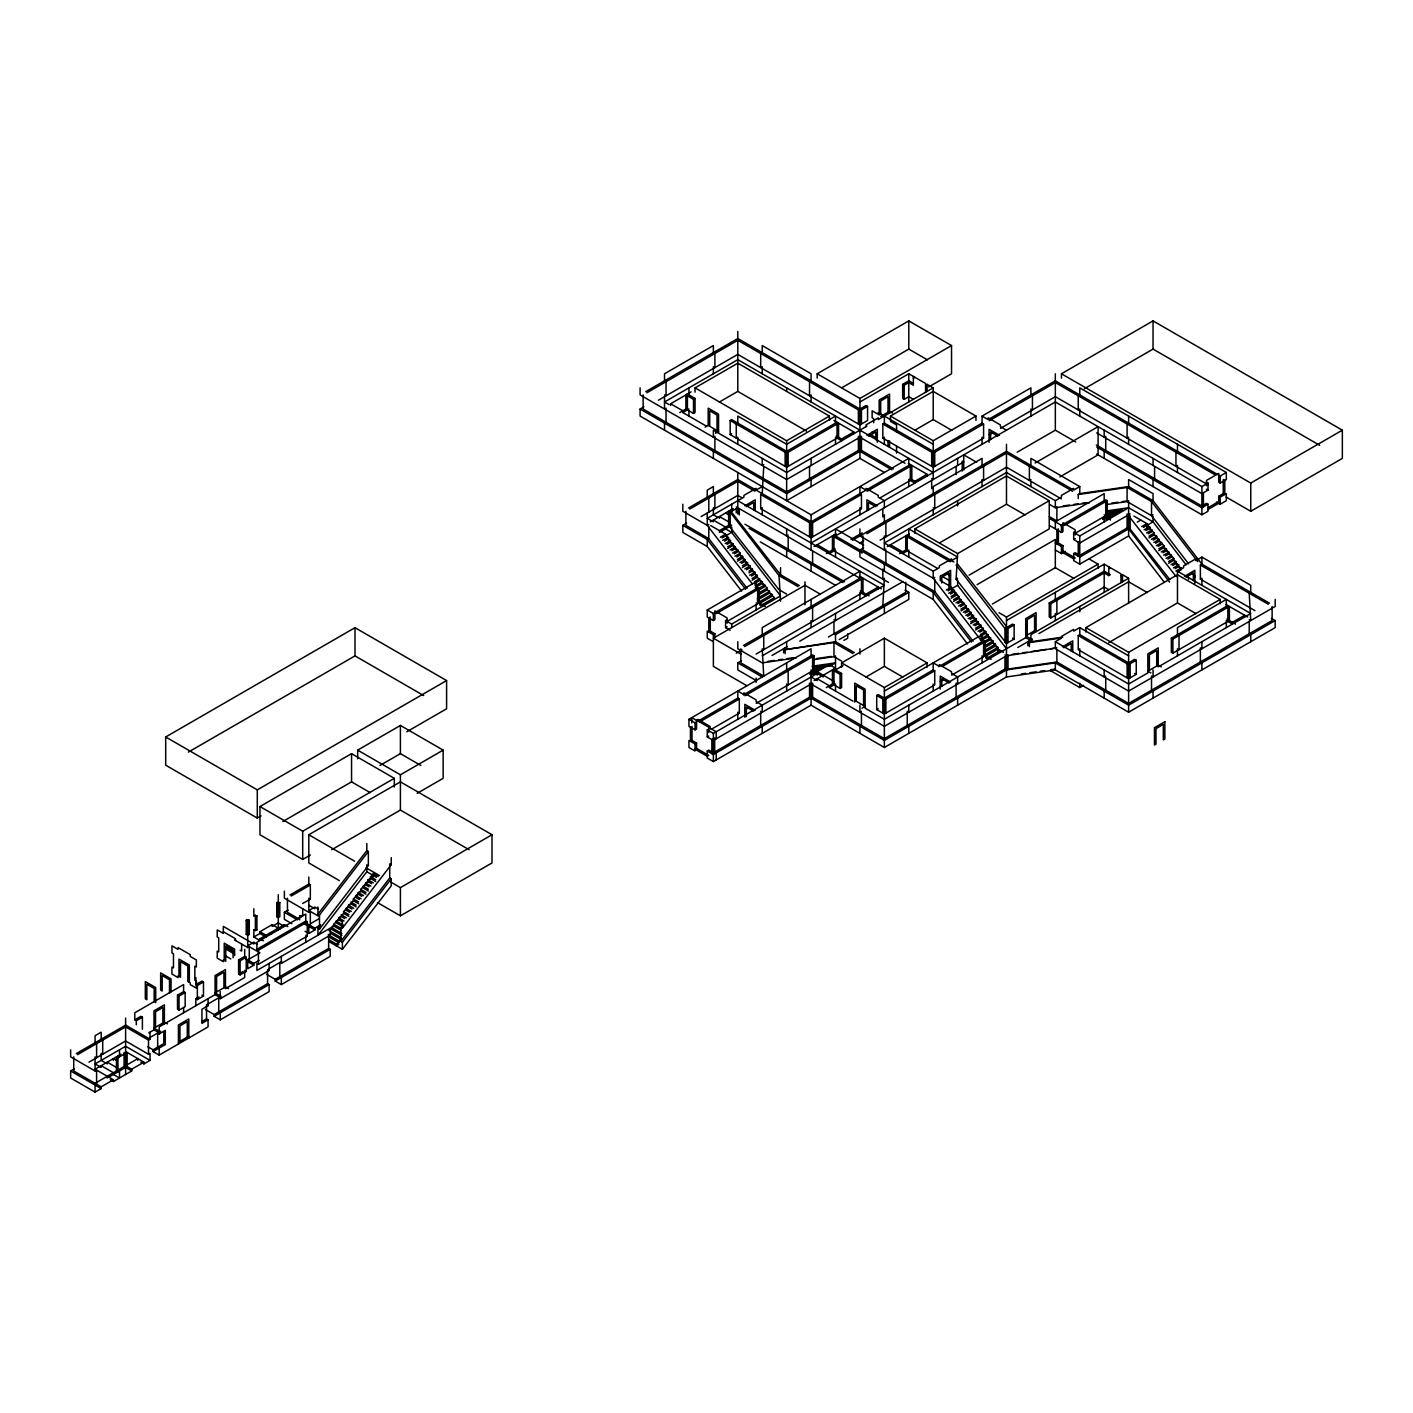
<?xml version="1.0" encoding="UTF-8"?>
<svg xmlns="http://www.w3.org/2000/svg" width="1413" height="1413" viewBox="0 0 1413 1413"><rect width="100%" height="100%" fill="white"/><g stroke="black" fill="none" stroke-linecap="round" stroke-linejoin="round"><path stroke-width="1.5" d="M320.61 924.738L317.96 928.164L319.497 929.048L319.497 914.953L317.96 914.07L366.815 850.608L366.815 843.561M319.497 914.953L368.351 851.491L366.815 850.608M319.497 929.048L368.351 865.586L368.351 851.491M366.815 864.703L366.815 871.768L317.96 935.229L317.96 928.164M329.3 941.765L342.388 949.324L342.388 942.277L340.869 941.394L340.869 927.299L342.388 928.164L391.242 864.703L391.242 857.656M329.3 940.016L336.294 944.043L336.294 945.809L341.169 939.451L341.169 937.684L330.713 931.644M340.869 941.394L389.723 877.932L389.723 863.838L391.242 864.703M342.388 942.277L391.242 878.815L389.723 877.932M342.388 949.324L391.242 885.863L391.242 878.815M645.723 391.666L737.798 338.519L861.453 409.911L861.453 424.006L858.398 424.006L858.398 409.911L866.028 405.496L867.564 406.379L867.564 420.491L859.934 424.889L737.798 354.38L658.405 400.215M646.96 392.726L737.798 340.286L859.934 410.794L867.564 406.379M910.308 480.42L910.308 466.325L908.789 465.442L908.789 458.377L811.08 514.791L640.089 416.076L640.089 409.028L643.851 406.856M695.055 392.213L695.055 387.868L737.798 363.194L829.396 416.076L829.396 420.42M687.424 394.05L695.055 398.448L695.055 412.561L693.518 413.426L685.888 409.028L685.888 394.916L691.169 391.878M670.627 405.496L670.627 403.747L689.42 392.885M685.888 394.916L693.518 399.331L695.055 398.448M679.777 412.561L686.594 408.622M706.429 426.178L682.832 412.561L688.943 409.028M719.217 402.122L737.798 391.401L806.487 431.053M261.069 815.902L257.29 818.074L165.692 765.192L165.692 736.985L354.999 627.69L446.596 680.571L446.596 708.778L406.838 731.74M705.122 427.185L708.178 425.419L718.563 431.407L715.508 433.173M730.168 420.491L786.652 453.096L838.563 423.123L838.563 437.235L786.652 467.191L730.168 434.586L730.168 420.491L731.687 419.608L788.171 452.213L788.171 466.325L785.116 466.325L785.116 452.213L837.026 422.24M817.191 378.101L817.191 373.774L908.789 320.892L951.532 345.567L951.532 373.774L928.624 386.985M730.168 434.586L731.687 433.703M188.406 752.087L354.999 655.897L423.688 695.567M841.989 387.657L908.789 349.099L927.37 359.82M695.055 387.868L786.652 440.75L829.396 416.076M817.191 373.774L859.934 398.448L951.532 345.567M859.934 401.981L908.789 373.774L925.568 383.471L925.568 392.284M688.467 508.009L737.798 479.537L812.599 522.722L812.599 536.834L809.543 536.834L809.543 522.722L910.308 464.559M763.744 464.559L762.225 465.442L762.225 458.377M913.363 399.331L908.789 396.682L904.196 399.331L902.677 398.448L902.677 384.354L908.789 380.821L913.363 383.471M913.363 378.172L914.882 377.289M689.703 509.069L737.798 481.303L754.966 491.212M902.677 384.354L904.196 385.237L910.308 381.704M741.595 591.129L707.259 546.531L682.832 532.418L682.832 525.371L686.594 523.199M925.568 385.237L927.105 384.354L933.216 387.868L933.216 419.608L914.617 430.329M701.148 516.557L737.798 495.398L741.613 497.606M836.355 435.963L841.6 439.001L853.823 431.936L853.823 433.703M880.688 416.429L889.554 411.324L892.592 413.073M762.225 486.584L756.114 490.117L756.114 488.35L743.909 495.398L743.909 497.164L707.259 518.324L713.371 521.839M866.928 426.143L786.652 472.49L713.371 430.188L713.371 437.235L714.89 436.352L714.89 450.447L713.371 451.33L713.371 458.377M933.216 387.868L878.25 419.608L878.25 417.842L866.028 424.889L866.028 426.655M896.566 431.936L896.566 424.889L890.455 421.374L890.455 416.076L933.216 391.401L975.959 416.076L975.959 420.42M710.315 521.839L733.223 508.627M708.796 524.488L707.259 525.371L682.832 511.276L682.832 504.211M737.798 507.744L730.168 512.142L728.631 511.276L728.631 525.371L779.022 589.716L786.652 594.114M884.361 507.744L884.361 500.697L878.25 497.164L878.25 495.398L866.028 488.35L866.028 490.117L859.934 486.584L859.934 493.649L861.453 494.515L861.453 508.627L811.08 537.717L760.689 508.627L760.689 494.515L762.225 493.649L763.744 466.573M882.825 424.006L884.361 423.123L934.735 452.213L934.735 466.325L931.679 466.325L931.679 452.213L982.053 423.123L983.589 424.006L983.589 438.118L933.216 467.191L882.825 438.118L882.825 424.006L933.216 453.096L983.589 424.006M744.828 505.801L755.196 499.813L755.196 510.605M866.946 435.292L877.332 429.305L877.332 442.251M746.347 506.684L753.677 502.463L753.677 510.217M868.483 436.175L875.813 431.936L875.813 439.708M165.692 736.985L257.29 789.867L446.596 680.571M643.145 394.916L643.145 409.028L786.652 491.883L859.934 449.564L893.405 468.886M760.689 508.627L762.225 507.744L762.225 514.791M640.089 409.028L786.652 493.649L861.453 450.447L861.453 436.352L786.652 479.537L640.089 394.916L640.089 387.868M882.825 438.118L884.361 437.235L884.361 444.283M720.347 537.205L725.576 534.185L728.631 539.907L728.631 537.717L725.576 535.951M722.096 537.964L731.687 532.418L731.687 527.137M884.361 472.49L859.934 458.377L786.652 500.697L786.652 493.649M310.33 855.024L302.7 859.422L259.957 834.747L259.957 806.54L351.554 753.659L394.298 778.333L394.298 787.006M357.666 758.816L357.666 750.126L400.409 725.452L443.152 750.126L443.152 778.333L417.135 793.364M722.785 540.384L728.031 537.364L728.031 539.13L724.533 541.144M725.24 543.546L730.468 540.525L730.468 542.292L740.235 553.225L740.235 554.991L747.565 564.511L750.003 565.924L750.003 567.673L757.333 577.193L767.1 588.126L767.1 589.892L758.392 594.926M726.971 544.305L730.468 542.292L732.905 543.705L732.905 545.471L727.677 548.491M727.677 546.725L732.905 543.705M730.115 549.904L735.361 546.884L735.361 548.633L731.863 550.664M732.57 553.066L737.798 550.046L737.798 551.812L734.301 553.825M890.455 416.076L933.216 440.75L975.959 416.076M735.007 556.245L740.235 553.225M736.756 557.005L740.235 554.991L742.673 556.404L742.673 558.153L737.445 561.191M982.053 423.123L982.053 416.076L1030.907 387.868L1030.907 394.916L1032.444 395.799L1032.444 409.911L1030.907 409.028L1030.907 416.076M282.847 821.518L351.554 781.866L370.135 792.587M379.956 765.457L400.409 753.659L420.844 765.457M737.445 559.424L742.673 556.404M1061.446 378.101L1061.446 373.774L1153.043 320.892L1342.35 430.188L1342.35 458.377L1250.752 511.276L1226.148 497.058M739.882 562.586L745.128 559.566L745.128 561.332L741.631 563.345M788.171 535.068L786.652 535.951L786.652 528.904M989.577 418.796L1055.334 380.821L1220.691 476.287M760.689 494.515L811.08 523.605L861.453 494.515M867.087 491.265L911.827 465.442L911.827 479.537L880.246 497.782M989.224 420.756L1055.334 382.587L1215.41 474.998M742.337 565.765L747.565 562.745L747.565 564.511L742.337 567.531M744.775 568.944L750.003 565.924M746.523 569.686L750.003 567.673L752.458 569.086L752.458 570.852L748.961 572.866M748.961 571.099L752.458 569.086M259.957 806.54L302.7 831.215L394.298 778.333M357.666 750.126L400.409 774.801L443.152 750.126M989.224 434.851L992.986 432.696M1000.492 428.351L1055.334 396.682L1207.885 484.765M749.667 575.285L754.895 572.265L754.895 574.031L751.398 576.045M910.308 478.654L914.882 481.303L927.105 474.256L927.105 476.022M811.08 542.998L1055.334 401.981L1201.898 486.584L1201.898 505.978L1206.472 503.328L1208.009 504.211L1208.009 511.276L1201.898 514.791L1096.682 454.05M752.105 578.465L757.333 575.444L757.333 577.193L752.105 580.213M339.332 880.582L308.811 862.954L308.811 834.747L400.409 781.866L492.007 834.747L492.007 862.954L400.409 915.836L377.501 902.607M1084.354 388.752L1153.043 349.099L1319.636 445.272M814.135 546.531L835.966 533.92M754.542 581.626L759.788 578.606M727.112 623.204L727.112 617.923L714.89 610.875L714.89 619.689L713.371 620.572L707.259 617.039L707.259 609.992L756.114 581.785L756.114 588.832L757.651 589.716L757.651 603.81L756.114 602.945M754.542 583.392L759.788 580.372L762.225 581.785L762.225 583.551L755.249 587.578M755.249 585.812L762.225 581.785M712.894 613.79L757.651 587.949L759.17 588.832L759.17 602.945L727.571 621.172M757.686 588.991L764.663 584.947L764.663 586.713L757.686 590.74M710.315 617.039L708.796 617.923L708.796 632.017L710.315 631.134L714.89 633.783L714.89 637.316M716.303 613.578L759.17 588.832M826.34 553.578L835.03 548.562M850.891 539.413L862.16 532.895M758.392 593.16L767.1 588.126M852.41 540.296L1006.48 451.33L1072.255 489.304M866.805 533.743L1006.48 453.096L1072.608 491.265M757.333 598.353L769.555 591.305L769.555 593.071L774.43 597.646L762.225 604.693L762.225 606.46L759.788 605.047L759.788 601.532L771.993 594.467L771.993 596.233L759.788 603.28L762.225 606.46M757.333 600.119L769.555 593.071L771.993 594.467M730.168 630.251L725.576 627.619L725.576 620.572L727.112 619.689M859.934 542.998L863.679 540.826M1017.166 452.213L1055.334 430.188L1075.788 441.986M331.702 849.725L400.409 810.073L469.098 849.725M713.371 641.714L707.259 638.199L707.259 631.134L713.371 634.667L714.89 633.783M725.576 627.619L727.112 626.736M731.687 627.619L731.687 624.087L780.541 595.88L731.687 532.418L725.576 528.904L725.576 527.137L713.371 520.09M863.679 547.873L859.934 550.046L859.934 557.093L933.216 599.412L967.534 644.01M880.158 540.137L1006.48 467.191L1061.322 498.86M914.882 533.231L914.882 528.904L1006.48 476.004L1049.241 500.697L1049.241 528.904L969.088 575.162M887.399 546.531L909.248 533.92M885.88 549.162L884.361 550.046L884.361 535.951L885.88 536.834L885.88 522.722L884.361 521.839L884.361 514.791M1035.111 463.005L1098.078 426.655L1098.078 454.862L1059.927 476.888M246.215 920.234L249.271 920.234L249.271 934.346L247.734 935.229L246.215 934.346L246.215 920.234L249.271 920.234M253.845 908.789L253.845 915.836L256.901 915.836L256.901 929.931L253.845 929.931L253.845 936.996L259.957 940.51L259.957 938.744L284.384 924.65L287.863 926.663M276.754 902.607L279.809 902.607L279.809 916.719L278.273 917.602L276.754 916.719L276.754 902.607L279.809 902.607M290.018 894.959L308.811 884.096L310.33 884.98L310.33 899.092L302.7 903.49M256.901 915.836L253.845 915.836M291.255 896.001L310.33 884.98M899.622 553.578L906.175 549.798M743.432 645.511L861.453 577.369M1030.907 479.537L1029.388 480.42L1029.388 466.325L1030.907 465.442L1030.907 458.377L1079.762 486.584L1079.762 493.632L1078.243 494.515L1078.243 498.559M246.215 934.346L249.271 934.346M253.845 929.931L256.901 929.931M276.754 916.719L278.273 915.836M291.89 923.696L284.384 919.351L284.384 912.303L288.146 910.131M744.669 646.571L862.99 578.253L862.99 592.365L756.114 654.06M736.261 653.177L742.002 649.874M253.845 936.996L259.957 933.463L259.957 931.697L272.161 924.65L279.809 929.048M939.698 542.786L1006.48 504.211L1025.079 514.95M257.343 944.29L253.845 942.277L247.734 945.809L259.957 952.857L247.734 959.904L247.734 968.717L253.845 965.185L253.845 963.436L245.509 958.615M299.644 919.863L299.644 915.836L302.7 915.836L302.7 908.789M756.591 680.766L737.798 669.921L737.798 662.874L741.56 660.701M1128.616 437.235L1127.097 438.118L1127.097 424.006L1128.616 423.123L1128.616 416.076M234.593 939.963L247.734 947.558L249.271 946.675L249.271 960.787L247.734 961.67L253.845 965.185M284.384 891.161L284.384 898.209L308.811 912.303L310.33 911.42L310.33 925.533L308.811 926.416M358.619 903.702L353.391 900.682L353.391 898.915L360.721 891.161L360.721 889.395L370.489 878.462L370.489 876.696L372.926 875.283M371.531 883.655L368.034 881.641L368.034 879.875L370.489 878.462L375.717 881.482M369.093 886.816L365.596 884.803L365.596 883.037L368.034 881.641M368.387 891.002L363.159 887.982L363.159 886.216L365.596 884.803M762.225 655.826L884.361 585.3L737.798 500.697M76.284 1053.603L125.616 1025.131L150.043 1039.226L150.043 1032.179M183.619 991.626L185.156 992.509L185.156 1006.621L179.045 1010.136L177.508 1009.271L177.508 995.158L183.619 991.626L183.619 984.578L134.765 1012.785L134.765 1019.833L140.876 1016.318L142.395 1017.201L142.395 1029.282M195.842 977.531L195.842 984.578L201.935 981.064L203.472 981.947L203.472 996.041L197.361 999.574L195.842 998.691L195.842 1005.738M238.585 959.904L244.696 956.371L246.215 957.255L246.215 971.367L240.104 974.882L238.585 973.999L238.585 959.904L240.104 960.787L246.215 957.255M305.756 921.117L305.756 914.07L256.901 942.277L256.901 949.324L305.756 921.117L307.275 922L307.275 936.113L258.42 964.302L256.901 963.436L256.901 970.484L330.183 928.164L330.183 935.229L281.328 963.436L279.809 962.553L279.809 976.648L281.328 977.531L281.328 984.578L275.217 981.064L275.217 979.297L328.646 948.441L330.183 949.324L330.183 956.371L281.328 984.578M77.521 1054.646L125.616 1026.898L148.506 1040.109L150.043 1039.226M134.765 1019.833L136.302 1020.716L142.395 1017.201M177.508 995.158L179.045 996.041L185.156 992.509M195.842 984.578L197.361 985.462L203.472 981.947M256.901 949.324L258.42 950.207L307.275 922M361.763 896.337L358.266 894.323L358.266 892.557L360.721 891.161L365.949 894.182M359.326 899.516L355.829 897.502L355.829 895.736L358.266 894.323M772.081 655.42L787.112 646.73M310.56 923.643L319.267 918.609M799.793 641.166L903.137 581.502M348.852 916.383L343.624 913.363L343.624 911.597L353.391 900.682M351.996 909.036L348.499 907.022L348.499 905.256L350.936 903.843L356.182 906.863M914.882 528.904L957.625 553.578L1049.241 500.697M349.541 912.215L346.061 910.184L346.061 908.435L348.499 907.022M253.845 963.436L259.074 960.398M306.515 923.325L314.922 928.164L320.15 925.144M1089.317 502.834L1055.334 507.744L1055.334 500.697L1006.48 472.49L884.361 542.998L933.216 571.205L939.309 567.673L939.309 565.906L951.532 558.859L951.532 560.625L957.625 557.093L908.789 528.904L908.789 535.951L907.252 536.834L907.252 550.929M1055.334 500.697L1061.446 497.164L1061.446 495.398L1073.668 488.35L1073.668 490.117L1079.762 486.584M73.706 1056.853L73.706 1070.966L101.188 1086.827L101.188 1088.593L95.077 1092.108L70.65 1078.013L70.65 1070.966L74.412 1068.793M195.842 998.691L198.897 996.924M238.585 973.999L243.16 971.367M305.049 931.291L308.811 933.463L314.922 929.931L314.922 928.164M328.964 930.637L331.401 929.224L333.839 924.296L343.624 913.363M88.966 1062.152L125.616 1040.992L148.506 1054.222L150.043 1053.339L150.043 1060.386L143.932 1063.901L140.876 1062.152M342.211 921.718L338.731 919.704L338.731 917.955L341.169 916.542L344.666 918.556M343.271 926.91L336.294 922.883L336.294 921.117L338.731 919.704M828.336 637.033L905.733 592.365L905.733 582.28M708.796 732.499L708.796 727.218L696.574 720.153L696.574 728.967L695.055 729.85L688.943 726.335L688.943 719.288L811.08 648.761L811.08 655.826L812.599 656.692L812.599 670.804M833.97 621.702L833.97 633.783L835.507 634.667L908.789 592.365L908.789 599.412L839.251 639.541M934.735 577.369L933.216 578.253L859.934 535.951L859.934 528.904M1004.961 642.597L1004.961 628.502L1012.591 624.087L1014.128 624.97L1014.128 639.065L1006.48 643.48L956.106 579.136L957.625 553.578M148.754 1032.921L153.999 1029.883L160.111 1033.415L160.111 1031.649L153.999 1028.116L164.385 1022.129L167.441 1023.895M221.17 998.161L215.076 994.628L159.192 1026.898L159.192 1033.945L157.673 1033.062L157.673 1047.157L159.192 1048.04L159.192 1055.087L153.081 1051.572L153.081 1049.806L163.784 1043.642L165.303 1044.525L165.303 1030.413L159.192 1033.945M341.875 935.282L331.401 929.224L331.401 927.476L333.839 926.063L340.816 930.09M390.871 882.118L400.409 887.629L492.007 834.747M121.023 1054.222L95.077 1069.199L113.393 1079.779L113.393 1081.546L110.338 1079.779M149.619 1037.707L160.729 1031.296M207.181 1004.466L221.17 996.395L215.076 992.862L225.444 986.875L228.5 988.641M268.647 968.982L281.805 961.388M688.943 719.288L695.055 722.802L696.574 721.919M698.34 720.913L737.798 698.128L739.317 699.011L739.317 713.106L711.145 729.391M743.432 694.878L812.599 654.943L814.135 655.826L814.135 669.921L756.238 703.338M70.65 1049.806L70.65 1056.853L95.077 1070.966L96.596 1070.083L96.596 1084.177L95.077 1085.06L95.077 1092.108M208.047 998.691L208.047 1005.738L201.935 1009.271L201.935 1023.365L208.047 1019.833L208.047 1026.898L159.192 1055.087M220.269 1019.833L269.106 991.626L269.106 984.578L267.587 983.695L214.158 1014.552L214.158 1016.318L220.269 1019.833L220.269 1012.785L218.732 1011.902L218.732 997.808L220.269 998.691L269.106 970.484L269.106 963.436M699.859 721.796L739.317 699.011M744.951 695.761L814.135 655.826M843.897 640.389L847.712 638.199L847.712 633.854M956.106 579.136L957.625 578.253M328.258 934.823L338.731 940.864L341.169 939.451L330.713 933.41M946.286 590.086L951.532 587.066L951.532 590.599M95.077 1083.294L137.82 1058.62L137.82 1060.386M201.935 1021.599L206.528 1018.95L208.047 1019.833M336.294 944.043L338.731 942.63L338.731 940.864M1271.417 618.399L1275.18 620.554L1275.18 627.619L1128.616 712.223L1055.334 669.921L1006.48 676.968L884.361 747.477L811.08 705.175L713.371 761.589L707.259 758.057L707.259 751.01L713.371 754.542L812.599 697.245L812.599 683.15L713.371 740.43L707.259 736.915L707.259 729.85L708.796 728.967M813.694 668.42L817.191 666.388L819.628 667.801L819.628 666.035L822.066 667.448M948.035 590.846L957.625 585.3L957.625 580.019M1060.969 525.636L1105.725 499.813L1107.244 500.697L1107.244 514.791L1073.774 534.114M812.652 670.08L819.628 666.035M108.819 1077.13L127.135 1066.55L127.135 1052.455L117.968 1057.736L116.449 1056.853L116.449 1070.966L117.968 1071.849L117.968 1055.97L119.504 1056.853L119.504 1049.806M153.081 1051.572L165.303 1044.525M214.158 1016.318L269.106 984.578M275.217 981.064L330.183 949.324M336.294 945.809L338.731 944.396M696.574 748.36L695.055 749.243L707.259 756.291L708.796 755.425L696.574 748.36L696.574 743.079L691.999 740.43L690.462 741.313L690.462 727.218M744.951 709.856L748.713 707.683M1064.378 525.442L1107.244 500.697M822.066 665.7L809.861 672.747L812.298 674.16L812.298 672.394L824.503 665.346L824.503 667.095M948.741 593.266L953.969 590.245L953.969 592.012L950.472 594.025M812.139 666.247L835.507 662.874L829.396 666.388L826.958 664.993L814.736 672.04L814.736 673.807L812.298 672.394M817.191 675.202L817.191 671.687L829.396 664.64L835.507 668.155L814.135 680.501M101.188 1086.827L113.393 1079.779M125.616 1065.667L131.709 1069.199L143.932 1062.152L143.932 1063.901M178.427 1042.229L188.812 1036.241M695.055 743.962L695.055 751.01L688.943 747.477L688.943 740.43L695.055 743.962L696.574 743.079M707.259 736.915L708.796 736.032M707.259 729.85L713.371 733.382L817.191 673.453L809.861 674.513M1049.7 525.636L1061.446 532.418L1062.965 531.535L1062.965 522.722L1075.187 529.769L1075.187 535.068M951.179 596.445L956.407 593.407L956.407 595.173L951.179 598.194M113.393 1081.546L131.709 1070.966L131.709 1069.199M841.6 667.201L841.6 662.874L884.361 638.199L927.105 662.874L927.105 667.201M977.107 584.646L1055.334 539.466L1055.334 567.673L992.368 604.04M953.616 599.607L958.862 596.586L958.862 598.353L966.192 606.106L966.192 607.873L980.834 626.913L983.289 628.326L983.289 630.074L990.601 639.594L993.056 641.007L993.056 642.774L1000.386 652.294L1000.386 650.528L988.164 657.575L988.164 659.341L985.726 657.928L985.726 654.413L997.931 647.366L997.931 650.881M713.371 738.663L711.852 739.547L711.852 753.659L811.08 696.362L884.361 738.663L1006.48 668.155L1008.017 669.038L1056.871 661.991L1128.616 703.409L1272.124 620.554L1272.124 606.46M953.616 601.373L958.862 598.353L961.299 599.766L961.299 601.532L957.802 603.545M843.013 665.576L833.97 670.804L833.97 684.899L829.396 687.548L829.396 685.782L817.191 678.735L817.191 680.501L811.08 676.968M1130.153 513.908L1079.762 542.998L1073.668 539.466L1073.668 532.418L1075.187 531.535M1106.803 513.29L1110.3 511.276L1110.3 513.025L1107.863 511.612M1105.761 514.95L1112.737 510.923L1115.193 512.318L1115.193 510.57L1102.97 517.617L1102.97 519.383L1110.3 518.324L1107.244 516.557L1107.244 518.765M1058.39 542.998L1056.871 543.881L1056.871 529.769L1058.39 528.904L1058.39 542.998L1062.965 545.648L1062.965 550.929L1075.187 557.976L1073.668 558.859L1061.446 551.812L1062.965 550.929M956.071 602.786L961.299 599.766M1105.408 517.264L1117.63 510.217L1120.067 511.612L1120.067 509.863L1107.863 516.911L1107.863 518.677L1102.97 517.617M1102.97 519.383L1106.467 517.37M707.259 751.01L708.796 750.126L713.371 752.776L713.371 733.382M840.081 674.337L841.6 673.453L841.6 687.548L840.081 688.431L832.451 684.016L832.451 669.921L840.081 674.337L840.081 688.431M958.509 605.965L963.737 602.927L963.737 604.693L960.257 606.707M1055.334 542.998L1061.446 546.531L1062.965 545.648M1073.668 539.466L1075.187 538.583M1176.146 576.539L1127.097 513.908L1127.097 528.02L1128.616 528.904L1128.616 535.951L1079.762 564.158L1073.668 560.625L1073.668 553.578L1075.187 552.695L1079.762 555.344L1079.762 535.951L1128.616 507.744L1153.043 521.839L1186.055 564.723M960.946 609.127L966.192 606.106M826.34 687.548L833.97 683.15M960.946 610.893L966.192 607.873L968.629 609.286L968.629 611.052L965.132 613.065M1055.334 550.046L1061.446 553.578L1065.208 551.406M963.383 612.306L968.629 609.286M965.838 615.467L971.067 612.447L971.067 614.213L967.587 616.227M865.763 677.127L884.361 666.388L902.942 677.127M968.276 618.647L973.504 615.626L973.504 617.393L970.025 619.406M1169.752 579.471L1128.616 527.137L1078.243 556.227L1078.243 542.115M1137.341 522.104L1140.839 520.09M1073.668 553.578L1079.762 557.093L1130.153 528.02L1130.153 515.922M1153.043 514.791L1151.524 515.674L1127.097 501.58L1107.969 504.335M1201.898 486.584L1208.009 483.069L1208.009 490.117L1201.898 493.649L1096.682 432.89M1220.214 483.069L1226.325 479.537L1226.325 472.49L1220.214 476.004L1220.214 483.069L1218.695 482.186L1218.695 473.373L1206.472 480.42L1206.472 485.701M970.713 621.826L975.959 618.806L975.959 620.554L970.713 623.592M1141.704 526.625L1146.932 523.605L1146.932 527.137M973.168 624.988L978.397 621.967L978.397 623.734L974.899 625.747M1143.453 527.385L1153.043 521.839L1153.043 516.557M1144.141 529.804L1149.387 526.784L1149.387 528.55L1145.89 530.564M975.606 628.167L980.834 625.147L980.834 626.913L975.606 629.933M1146.597 532.984L1151.825 529.946L1151.825 531.712L1148.327 533.725M978.043 631.346L983.289 628.326M979.792 632.106L983.289 630.074L985.726 631.487L985.726 633.254L980.498 636.274M841.6 662.874L884.361 687.548L927.105 662.874M999.044 612.747L1006.48 617.039L1098.078 564.158L1098.078 568.485M1149.034 536.145L1154.262 533.125L1154.262 534.891L1149.034 537.911M1208.221 507.62L1218.695 501.58L1218.695 496.281L1223.269 493.649L1224.806 494.515L1224.806 480.42L1223.269 479.537L1223.269 493.649M980.498 634.508L985.726 631.487M882.825 713.106L882.825 699.011L933.216 669.921L934.735 670.804L934.735 684.899L884.361 713.989L876.714 709.591L876.714 695.479L878.25 694.595L885.88 699.011L885.88 713.106M884.361 691.081L982.053 634.667L982.053 641.714L983.589 642.597L983.589 656.692M1006.48 620.554L1104.189 564.158L1120.986 573.855L1120.986 582.668M1096.682 447.003L1201.898 507.744L1208.009 504.211M1218.695 496.281L1220.214 497.164L1226.325 493.649L1226.325 500.697L1220.214 504.211L1216.452 502.057M1151.471 539.324L1156.717 536.304L1156.717 538.07L1164.029 545.824L1164.029 547.59L1173.814 558.506L1173.814 560.272L1178.689 566.613L1181.144 568.026L1181.144 569.792L1177.647 571.806M981.187 638.694L988.164 634.667L988.164 636.433L981.187 640.46M1061.446 373.774L1250.752 483.069L1342.35 430.188M862.071 708.178L865.127 706.412L854.741 700.424M1153.22 540.084L1156.717 538.07L1159.155 539.466L1159.155 541.232L1155.657 543.246M1208.009 509.51L1220.214 502.463L1218.695 501.58M861.453 711.34L859.934 712.223L859.934 705.175M938.85 666.671L983.589 640.831L985.108 641.714L985.108 655.826L951.638 675.149M1103.836 587.278L1050.76 617.923L1049.241 617.039L1049.241 602.927L1104.189 571.205L1110.3 574.738L1108.781 575.603L1104.189 572.971L1104.189 592.365M1108.781 568.556L1110.3 567.673M1153.926 542.504L1159.155 539.466M983.625 641.873L990.601 637.846L990.601 639.594L983.625 643.639M876.714 695.479L884.361 699.894L934.735 670.804M942.241 666.459L985.108 641.714M956.106 565.041L1004.961 628.502L1006.48 629.386L1014.128 624.97M1049.241 602.927L1050.76 603.81L1105.725 572.088M1156.364 545.665L1161.592 542.645L1161.592 544.411L1158.112 546.425M984.331 646.041L993.056 641.007M876.714 709.591L878.25 708.708M984.331 647.808L993.056 642.774L995.494 644.187L995.494 645.953L985.02 651.994M1158.801 548.845L1164.029 545.824M985.02 650.227L995.494 644.187M1158.801 550.611L1164.029 547.59L1166.484 548.986L1166.484 550.752L1162.987 552.766M1161.239 552.006L1166.484 548.986M1120.986 575.603L1122.505 574.738L1128.616 578.253L1128.616 603.475M940.369 681.649L944.131 679.476M988.164 659.341L985.726 656.18L997.931 649.115L1003.442 652.294M1163.694 555.185L1168.922 552.165L1168.922 553.931L1165.425 555.945M1036.1 629.898L1025.714 635.903L1031.826 639.418L1031.826 641.184L1025.714 637.669L884.361 719.288L865.127 708.178L865.127 689.138L854.741 683.15L854.741 702.173M1128.616 578.253L1030.907 634.667L1030.907 641.714L1027.852 641.714L1027.852 645.741M1166.131 558.365L1171.359 555.344L1171.359 557.093L1167.88 559.124M1038.926 633.572L1128.616 581.785L1147.197 592.506M1017.837 647.507L1032.444 639.065M1168.569 561.526L1173.814 558.506M1168.569 563.292L1173.814 560.272L1176.252 561.685L1176.252 563.451L1172.755 565.465M1171.024 564.705L1176.252 561.685M1173.461 567.885L1178.689 564.864L1178.689 566.613L1175.21 568.627M1175.899 571.046L1181.144 568.026M884.361 740.43L1008.017 669.038L1008.017 654.943L884.361 726.335L809.543 683.15L809.543 697.245L884.361 740.43L884.361 747.477M1275.18 599.412L1275.18 606.46L1128.616 691.081L1055.334 648.761L1055.334 641.714L1061.446 638.181L1061.446 636.433L1073.668 629.368L1073.668 631.134L1079.762 627.619L1128.616 655.826M1108.781 642.597L1177.471 602.927L1177.471 571.205L1183.582 567.673L1183.582 565.906L1195.787 558.859L1195.787 560.625L1201.898 557.093L1250.752 585.3L1250.752 592.365L1249.216 593.23L1250.752 620.554L1249.216 619.689M1085.873 631.947L1085.873 627.619L1177.471 574.738L1220.214 599.412L1220.214 603.74M1127.097 677.851L1127.097 663.757L1134.727 659.341L1136.246 660.224L1136.246 674.337L1128.616 678.735L1078.243 649.644L1078.243 635.55L1079.762 634.667L1130.153 663.757L1130.153 677.851M1254.956 610.646L1200.379 579.136L1200.379 565.041L1201.898 564.158L1269.545 603.21M1062.364 646.836L1072.75 640.831L1072.75 651.64M1184.5 576.31L1194.868 570.322L1194.868 583.286M1063.883 647.702L1071.213 643.48L1071.213 651.234M1186.019 577.193L1193.349 572.971L1193.349 580.725M1200.379 579.136L1201.898 578.253L1201.898 585.3M1085.873 627.619L1128.616 652.294L1220.214 599.412M1050.036 670.38L1079.762 687.548L1083.577 685.34M1105.725 676.085L1104.189 676.968L1104.189 669.921M1171.359 638.199L1172.896 639.065L1229.381 606.46L1229.381 620.554L1172.896 653.177L1171.359 652.294L1171.359 638.199L1227.844 605.576M1078.243 635.55L1128.616 664.64L1136.246 660.224M1159.985 665.912L1250.752 613.507L1177.471 571.205M1004.961 656.957L1004.961 669.038L1006.48 669.921L1055.334 662.874L1128.616 705.175L1275.18 620.554M1079.762 493.632L1128.616 486.584L1153.043 500.697L1201.898 564.158L1201.898 557.093M1078.243 494.515L1127.097 487.467L1128.616 486.584L1128.616 479.537L1153.043 493.632L1153.043 500.697L1151.524 501.58L1127.097 487.467L1127.097 501.58L1128.616 500.697L1128.616 527.137M1063.247 505.942L1069.606 505.024M1073.862 504.406L1078.101 503.787M1082.358 503.187L1086.597 502.569M1111.625 503.152L1118.001 502.216M1122.24 501.615L1126.497 500.997M1107.386 510.817L1128.616 507.744M768.001 661.372L774.377 660.454M778.616 659.836L782.873 659.235M787.112 658.617L793.488 657.699M796.208 657.963L762.225 662.874L737.798 648.761L737.798 641.714M816.378 658.582L831.25 656.427M812.74 659.765L833.97 656.692L841.6 661.107M1062.77 637.122L1030.907 641.714L1029.388 640.831M1061.251 638.005L1029.388 642.597L1029.388 646.624M1012.256 654.325L1018.632 653.407M1022.888 652.788L1027.127 652.17M1031.384 651.57L1046.238 649.415M1050.495 648.814L1056.871 647.878L1006.48 655.826L1004.961 654.943M1021.369 673.948L1025.591 673.33M1029.794 672.729L1036.135 671.811M1040.357 671.21L1044.578 670.592M1050.901 669.674L1055.122 669.073M1226.325 472.49L1079.762 387.868L1079.762 394.916L1078.243 395.799L1078.243 409.911L1079.762 409.028L1079.762 416.076M1206.472 482.186L1208.009 483.069M1206.472 489.234L1208.009 490.117M1096.329 445.024L1203.417 506.861L1203.417 492.766M982.053 416.076L988.164 419.608L988.164 417.842L1000.386 424.889L1000.386 426.655L1006.48 430.188M999.468 435.292L989.082 429.305L989.082 442.251M997.931 436.175L990.601 431.936L990.601 439.708M1133.862 516.045L1146.932 523.605M1149.387 528.55L1151.825 529.946M1154.262 533.125L1146.932 525.371L1149.988 527.137L1149.988 529.345M1154.262 534.891L1156.717 536.304M983.589 438.118L982.053 437.235L982.053 444.283M1159.155 541.232L1161.592 542.645M1200.379 565.041L1268.309 604.252M1105.725 513.908L1107.244 514.791M1104.189 514.791L1105.725 515.674L1105.725 501.58L1104.189 500.697L1104.189 493.632L1055.334 521.839L1055.334 528.904M1166.484 550.752L1168.922 552.165M1168.922 553.931L1171.359 555.344M933.216 419.608L951.797 430.329M1176.252 563.451L1178.689 564.864M1225.848 604.428L1247.697 617.039M976.754 462.369L963.737 454.862L963.737 470.052M1049.7 504.494L1055.334 507.744L1056.871 506.861L1056.871 520.955L1049.347 516.628M933.216 444.283L878.25 412.561L878.25 414.309L872.139 410.794L872.139 417.842L873.676 418.725L873.676 422.752M1226.802 619.071L1235.492 624.087M1049.7 518.589L1061.446 525.371L1061.446 532.418M1073.668 532.418L1079.762 535.951M1226.802 620.837L1232.436 624.087L1232.436 622.321L1244.641 615.273L1244.641 617.039M1177.471 602.927L1196.052 613.666M872.139 431.936L873.676 432.82M1088.787 558.789L1098.078 564.158M871.273 434.957L876.502 437.995M933.216 472.49L737.798 359.661L664.516 401.981L669.091 404.613M833.97 420.491L853.823 431.936M908.312 463.411L927.105 474.256M905.027 463.27L858.398 436.352L858.398 450.447L891.868 469.77M931.679 478.654L933.216 479.537L933.216 453.096M1104.189 587.066L1108.781 589.716M835.507 437.235L841.6 440.75L841.6 439.001M1055.334 567.673L1073.933 578.412M933.216 507.744L934.735 508.627L934.735 494.515L933.216 493.632L933.216 486.584L982.053 458.377L982.053 465.442L983.589 466.325L983.589 480.42L982.053 479.537L982.053 486.584M1161.292 666.918L1158.236 665.17L1147.851 671.157L1150.906 672.924M877.332 505.801L866.946 499.813L866.946 510.605M875.813 506.684L868.483 502.463L868.483 510.217M664.516 394.916L666.035 395.799L666.035 381.704L664.516 380.821L664.516 373.774L713.371 345.567L713.371 352.614L714.89 353.497L714.89 367.592L713.371 366.726L713.371 373.774M861.453 508.627L859.934 507.744L859.934 514.791M907.252 535.068L953.881 561.985M950.472 561.773L905.733 535.951L905.733 550.046L937.314 568.291M670.627 403.747L682.832 410.794L682.832 412.561M1134.727 673.453L1136.246 674.337M946.71 573.713L950.472 575.886M940.722 575.55L950.119 580.973M1055.334 641.714L1128.616 684.016L1147.851 672.924L1147.851 653.883L1158.236 647.878L1158.236 666.918M949.642 585.989L940.246 580.566L940.228 576.31L950.613 570.322L950.613 587.596M953.969 592.012L956.407 593.407M958.862 596.586L951.532 588.832L954.587 590.599L954.587 592.806M863.679 545.171L835.507 528.904L835.507 535.951M961.299 601.532L963.737 602.927M957.625 564.158L1008.017 628.502L1008.017 642.597M968.629 611.052L971.067 612.447M833.97 535.068L933.216 592.365L971.49 642.103M971.067 614.213L973.504 615.626M1012.591 638.199L1014.128 639.065M862.16 553.101L832.451 535.951L832.451 550.046L888.547 582.439M973.504 617.393L975.959 618.806M975.959 620.554L978.397 621.967M978.397 623.734L980.834 625.147M985.726 633.254L988.164 634.667M988.164 636.433L990.601 637.846M905.027 590.192L908.789 592.365M995.494 645.953L997.931 647.366M859.457 576.221L881.306 588.832M736.261 506.861L861.453 579.136L861.453 593.248M983.589 654.943L985.108 655.826M985.726 656.18L991.22 659.341M730.168 510.393L780.541 574.738L799.334 585.583M725.576 513.025L729.073 515.039M744.951 524.223L844.55 581.714M860.393 590.864L869.083 595.88M749.067 528.356L843.013 582.598M729.938 522.598L719.482 516.557L719.482 518.324M717.945 517.441L713.371 514.791L713.371 507.744L714.89 508.627L714.89 494.515L713.371 493.649L713.371 486.584L707.259 490.117L707.259 497.164L708.796 498.047L708.796 512.16M760.335 541.921L835.507 585.3M710.757 525.618L725.576 534.185M728.031 539.13L730.468 540.525M819.84 593.884L804.968 585.3L713.371 638.199L741.242 654.29M732.905 545.471L735.361 546.884M735.361 548.633L737.798 550.046M798.098 586.625L779.022 575.621L730.168 512.142L730.168 526.254M742.673 558.153L745.128 559.566M682.832 525.371L707.259 539.466L745.552 589.221M745.128 561.332L747.565 562.745M950.613 682.09L940.228 676.085L940.228 689.049M949.077 682.974L941.765 678.735L941.765 686.488M752.458 570.852L754.895 572.265M754.895 574.031L757.333 575.444M833.97 619.689L835.507 620.572L835.507 613.507M762.225 583.551L764.663 584.947M767.1 589.892L769.555 591.305M854.3 652.559L835.507 641.714L785.116 649.644L783.597 648.761L783.597 652.806M853.063 653.618L833.97 642.597L785.116 649.644L785.116 653.671M757.651 602.062L759.17 602.945M759.788 603.28L765.281 606.46M833.97 669.038L841.6 673.453M785.116 647.878L786.652 648.761L786.652 641.714M812.599 669.038L814.135 669.921M817.191 671.687L833.758 681.26M707.259 609.992L713.371 613.507L713.371 620.572M725.576 620.572L731.687 624.087M829.396 687.548L852.993 701.166M737.798 662.874L762.225 676.968M746.823 685.711L713.371 666.388L713.371 634.667M760.689 711.34L762.225 712.223L762.225 705.175L756.114 701.66L756.114 699.894L743.909 692.829L743.909 694.595L737.798 691.081L737.798 698.128M755.196 710.297L744.828 704.292L744.828 717.256M753.677 711.163L746.347 706.942L746.347 716.638M739.317 713.106L737.798 712.223L737.798 719.288M308.811 834.747L354.61 861.188M366.055 867.794L379.408 875.512M378.154 876.555L372.926 873.517L372.926 877.049M366.815 871.768L376.423 877.296M370.489 876.696L375.717 879.716M368.034 879.875L373.279 882.895M365.596 883.037L370.842 886.075M363.159 886.216L368.387 889.236M360.721 889.395L365.949 892.415M358.266 892.557L363.512 895.577M355.829 895.736L361.057 898.756M353.391 898.915L358.619 901.936M350.936 902.077L356.182 905.097M348.499 905.256L353.727 908.276M346.061 908.435L351.289 911.456M343.624 911.597L348.852 914.617M341.169 914.776L346.415 917.796M310.33 899.092L308.811 898.209L308.811 912.303M338.731 917.955L343.96 920.976M318.402 909.036L314.922 907.022L308.811 910.537L319.267 916.595M308.811 905.256L314.922 908.789M336.294 921.117L343.271 925.144M333.839 924.296L340.816 928.323M331.401 927.476L341.875 933.516M299.644 915.836L301.181 916.719M330.183 935.229L328.646 934.346L328.646 948.441M298.885 918.927L287.44 912.303L287.44 898.209M328.258 936.589L338.731 942.63M284.384 912.303L297.542 919.898M305.049 924.243L314.922 929.931M305.756 935.229L307.275 936.113M276.754 929.048L278.273 929.931L278.273 903.49M270.642 932.58L272.161 933.463M269.106 933.463L270.642 934.346M259.957 931.697L266.068 935.229L266.068 936.996M259.957 933.463L264.531 936.113M259.957 938.744L263.436 940.758M223.307 931.697L235.529 938.744L235.529 940.51M240.104 950.207L241.641 951.09L241.641 944.043M269.106 970.484L267.587 969.601L267.587 983.695M224.844 946.675L234.24 952.115M225.197 948.653L234.593 954.075M266.492 974.264L275.217 979.297M225.197 955.7L230.831 958.95M244.696 970.484L246.215 971.367M201.935 995.158L203.472 996.041M208.047 1005.738L206.528 1004.855L206.528 1018.95M205.433 1009.518L214.158 1014.552M147.853 1046.786L153.081 1049.806M150.043 1060.386L125.616 1046.274L95.077 1063.901L101.188 1067.433M125.616 1051.572L143.932 1062.152M116.89 1060.633L113.393 1058.62L113.393 1060.386M131.709 1070.966L124.079 1066.55L124.079 1052.455M116.007 1067.186L107.282 1062.152L107.282 1063.901L101.188 1060.386L101.188 1053.339L102.707 1054.222L102.707 1040.109L101.188 1039.226L101.188 1032.179L95.077 1035.711L95.077 1042.759L96.596 1043.642L96.596 1057.736M117.968 1070.083L119.504 1070.966L119.504 1078.013L113.393 1074.481L113.393 1072.732L101.188 1065.667M70.65 1070.966L101.188 1088.593M1197.729 561.597L1151.524 501.58L1151.524 515.674L1188.492 563.699M1192.66 573.307L1195.292 576.734M1128.616 528.904L1169.558 582.068M1128.616 535.951L1164.277 582.262M957.625 585.3L1006.48 648.761M980.94 637.404L983.589 640.831M982.053 641.714L933.216 578.253L933.216 571.205M973.027 641.219L934.735 591.482L862.99 550.046L862.99 535.951M755.001 584.523L757.651 587.949M752.158 583.693L707.259 525.371L707.259 513.025M747.088 588.338L708.796 538.6L685.888 525.371L685.888 511.276M1250.752 483.069L1250.752 511.276M1250.752 641.714L1250.752 634.667L1249.216 633.783L1249.216 621.702M1227.844 621.437L1227.844 607.343L1226.325 606.46L1226.325 599.412L1177.471 627.619L1177.471 634.667L1179.007 635.55L1179.007 649.644M1226.325 620.554L1226.325 627.619M1220.214 497.164L1220.214 504.211M1201.898 507.744L1201.898 514.791M1201.898 641.714L1201.898 648.761L1200.379 647.878L1200.379 661.991L1201.898 662.874L1201.898 669.921M1188.457 577.546L1188.457 579.312M1177.471 444.283L1177.471 451.33L1175.952 452.213L1175.952 466.325L1177.471 465.442L1177.471 472.49M1177.471 648.761L1177.471 655.826M1172.896 639.065L1172.896 653.177M1156.717 666.035L1156.717 650.528L1149.387 654.767L1149.387 670.274M1154.58 466.573L1154.58 478.654L1153.043 479.537L1153.043 486.584M1153.043 320.892L1153.043 349.099M1153.043 458.377L1153.043 465.442M1153.043 669.921L1153.043 676.968L1151.524 676.085L1151.524 690.198L1153.043 691.081L1153.043 698.128M1128.616 439.001L1128.616 444.283M1128.616 652.294L1128.616 662.874M1128.616 664.64L1128.616 703.409M1128.616 705.175L1128.616 712.223M1122.505 511.276L1122.505 509.51L1110.3 516.557L1110.3 520.09M1122.505 574.738L1122.505 581.785M1112.737 510.923L1112.737 512.672M1108.781 566.79L1108.781 575.603M1105.725 678.099L1105.725 690.198L1104.189 691.081L1104.189 698.128M1104.189 430.188L1104.189 437.235L1105.725 436.352L1105.725 450.447L1104.189 451.33L1104.189 458.377M1104.189 516.557L1104.189 521.839M1104.189 564.158L1104.189 571.205M1079.762 557.093L1079.762 564.158M1079.762 606.46L1079.762 611.741M1079.762 627.619L1079.762 634.667M1079.762 648.761L1079.762 655.826M1079.762 683.203L1079.762 687.548M1061.446 546.531L1061.446 553.578M1056.871 649.892L1056.871 661.991L1055.334 662.874L1055.334 669.921M1055.334 373.774L1055.334 380.821M1055.334 382.587L1055.334 430.188M1055.334 592.365L1055.334 599.412L1056.871 600.295L1056.871 614.39L1055.334 613.507L1055.334 620.554M1050.76 603.81L1050.76 617.923M1036.1 631.664L1036.1 612.624L1025.714 618.629L1025.714 637.669M1034.581 630.781L1034.581 615.273L1027.251 619.512L1027.251 635.02M1030.907 481.303L1030.907 486.584M1006.48 444.283L1006.48 451.33M1006.48 453.096L1006.48 504.211M1006.48 617.039L1006.48 627.619M1006.48 629.386L1006.48 668.155M1006.48 669.921L1006.48 676.968M982.053 655.826L982.053 662.874M962.218 471.094L962.218 461.027L963.737 461.91L833.97 536.834L833.97 550.929M957.625 458.377L957.625 465.442M957.625 500.697L957.625 505.978M957.625 705.175L957.625 698.128L956.106 697.245L956.106 683.15L957.625 684.016L957.625 676.968L951.532 673.453L951.532 671.687L939.309 664.64L939.309 666.388L933.216 662.874L933.216 669.921M956.106 466.573L956.106 474.627M949.077 588.479L949.077 572.971L941.765 577.193L941.765 583.021M934.735 579.383L934.735 591.482L933.216 592.365L933.216 599.412M933.216 440.75L933.216 451.33M933.216 509.51L933.216 514.791M933.216 684.016L933.216 691.081M931.679 480.667L931.679 488.739M927.105 384.354L927.105 391.401M914.882 481.303L914.882 483.069L908.789 479.537L908.789 486.584M913.363 376.406L913.363 385.237L908.789 382.587L908.789 401.981M908.789 320.892L908.789 349.099M908.789 373.774L908.789 380.821M908.789 557.093L908.789 550.046L902.677 553.578L902.677 551.812L890.455 544.764L890.455 546.531M908.789 705.175L908.789 712.223L907.252 711.34L907.252 725.452L908.789 726.335L908.789 733.382M904.196 385.237L904.196 399.331M896.566 446.049L896.566 453.096M889.554 413.073L889.554 394.05L879.169 400.038L879.169 415.157M889.554 440.803L889.554 447.285M888.018 412.207L888.018 396.682L880.688 400.921L880.688 414.486M888.018 440.573L888.018 446.402M885.88 551.176L885.88 563.275L884.361 564.158L884.361 571.205M884.361 416.076L884.361 423.123M884.361 613.507L884.361 606.46L882.825 605.576L884.361 578.253L882.825 579.136L882.825 569.068M884.361 638.199L884.361 666.388M884.361 687.548L884.361 698.128M884.361 699.894L884.361 738.663M882.825 508.874L882.825 516.928M878.25 588.832L878.25 587.066L866.028 594.114L866.028 595.88L859.934 592.365L859.934 599.412M863.59 705.529L863.59 690.021L856.26 685.782L856.26 701.307M861.453 713.371L861.453 725.452L859.934 726.335L859.934 733.382M859.934 398.448L859.934 409.028M859.934 410.794L859.934 449.564M859.934 451.33L859.934 458.377M859.934 578.253L859.934 571.205L762.225 627.619L762.225 634.667L763.744 635.55L763.744 649.644M859.934 648.761L859.934 654.06M837.026 438.118L837.026 424.006L835.507 423.123L835.507 416.076L786.652 444.283L737.798 416.076L737.798 423.123L736.261 424.006L736.261 438.118L737.798 437.235L737.798 444.283M835.507 439.001L835.507 444.283M835.507 557.111L835.507 550.046L829.396 553.578L829.396 551.812L817.191 544.764L817.191 546.531M835.507 634.667L835.507 641.714L833.97 642.597L833.97 656.692M835.507 655.826L835.507 669.921M835.507 684.016L835.507 691.081M829.396 664.64L829.396 666.388M826.958 664.993L826.958 666.742M823.284 675.202L823.284 676.968L814.135 671.687L814.135 673.895M817.191 666.388L817.191 668.155M814.736 666.742L814.736 668.508M812.599 551.176L812.599 563.275L811.08 564.158L811.08 571.205M812.599 621.437L812.599 607.343L811.08 606.46L811.08 599.412M811.08 401.981L811.08 394.916L809.543 395.799L809.543 381.704L811.08 380.821L811.08 373.774L762.225 345.567L762.225 352.614L760.689 353.497L760.689 367.592L762.225 366.726L762.225 373.774M811.08 458.377L811.08 465.442M811.08 486.584L811.08 479.537L809.543 478.654L809.543 466.573M811.08 514.791L811.08 521.839M811.08 523.605L811.08 550.046M811.08 620.572L811.08 627.619M811.08 669.921L811.08 696.362M811.08 698.128L811.08 705.175M804.968 581.785L804.968 604.835M788.171 537.081L788.171 549.162L786.652 550.046L786.652 557.111M788.171 684.899L788.171 670.804L786.652 669.921L786.652 662.874M786.652 387.868L786.652 391.401M786.652 440.75L786.652 451.33M786.652 453.096L786.652 491.883M786.652 684.016L786.652 691.081M780.541 567.673L780.541 574.738L779.022 575.621L780.541 601.179M762.225 648.761L763.744 676.085L740.854 662.874L740.854 648.761M762.225 733.382L762.225 726.335L760.689 725.452L760.689 713.371M756.114 604.693L756.114 609.992M756.114 678.063L756.114 682.391M739.317 508.874L739.317 514.915M737.798 331.454L737.798 338.519M737.798 340.286L737.798 391.401M737.798 472.49L737.798 479.537M737.798 481.303L737.798 514.032M736.261 508.874L736.261 512.901M731.687 504.211L731.687 511.276M718.563 433.173L718.563 414.133L708.178 408.145L708.178 425.419M717.027 430.541L717.027 415.016L709.715 410.794L709.715 426.302M716.214 759.947L716.214 752.899L714.695 752.016L714.695 737.904L716.214 738.787L716.214 731.74L710.103 728.207L710.103 726.459L697.898 719.394L697.898 721.16L691.787 717.645L691.787 722.926M713.371 754.542L713.371 761.589M710.315 619.053L710.315 631.134M708.796 526.501L708.796 538.6L707.259 539.466L707.259 546.531M695.055 722.802L695.055 729.85M693.518 399.331L693.518 413.426M691.999 726.335L691.999 740.43M688.943 387.868L688.943 394.916L687.424 395.799L687.424 409.911M688.943 410.794L688.943 416.076M666.035 408.145L666.035 422.24L664.516 423.123L664.516 430.188M664.516 396.682L664.516 409.028M400.409 725.452L400.409 753.659M400.409 774.801L400.409 810.073M400.409 887.629L400.409 915.836M354.999 627.69L354.999 655.897M351.554 753.659L351.554 781.866M342.388 921.117L342.388 928.164M317.96 907.022L317.96 914.07M308.811 877.049L308.811 884.096M308.811 924.65L308.811 933.463M305.756 936.996L305.756 942.277M302.7 831.215L302.7 859.422M284.384 924.65L284.384 926.416L278.273 922.883L272.161 926.416L272.161 924.65M281.328 956.371L281.328 963.436M278.273 894.676L278.273 901.724M258.42 950.207L258.42 964.302M257.29 789.867L257.29 818.074M255.382 914.953L255.382 930.814M253.845 942.277L253.845 944.043L223.307 926.416L223.307 933.463L217.213 929.931L217.213 936.978L218.732 937.861L218.732 951.973L217.213 951.09L217.213 958.138L223.307 961.67L223.307 959.904L225.762 961.317L225.762 945.809L233.092 950.031L233.092 957.784M247.734 921.117L247.734 947.558M244.696 949.324L244.696 956.371M244.696 972.25L244.696 977.531L225.444 988.641L225.444 969.601L215.076 975.588L215.076 994.628M240.104 960.787L240.104 974.882M234.611 955.63L234.611 949.147L224.225 943.16L224.225 960.434M223.925 987.758L223.925 972.25L216.595 976.471L216.595 991.979M220.269 991.626L220.269 998.691M197.361 985.462L197.361 999.574M189.342 982.335L189.342 965.061L178.956 959.074L178.956 976.348M188.812 1037.99L188.812 1018.95L178.427 1024.955L178.427 1043.995M187.293 1037.107L187.293 1021.599L179.963 1025.838L179.963 1041.346M183.619 1007.504L183.619 1012.785M179.045 996.041L179.045 1010.136M171.044 991.838L171.044 978.891L160.658 972.886L160.658 990.16L162.177 991.043L162.177 975.535L169.507 979.757L169.507 993.339M164.385 1023.895L164.385 1004.855L153.999 1010.843L153.999 1029.883M163.784 1031.543L163.784 1043.642M162.866 1023.012L162.866 1007.504L155.536 1011.726L155.536 1027.251M155.695 1002.682L155.695 987.563L145.327 981.576L145.327 998.85L146.846 999.733L146.846 984.225L154.176 988.446L154.176 1002.029M148.506 1040.109L148.506 1054.222M136.302 1020.716L136.302 1024.743M125.616 1018.084L125.616 1025.131M125.616 1026.898L125.616 1074.481M107.282 1076.247L107.282 1078.013M95.077 1056.853L95.077 1070.966M730.168 524.488L719.482 530.652L719.482 532.418L731.687 525.371L730.168 524.488M1164.842 721.743L1154.456 727.73L1154.456 745.022L1155.993 744.139L1155.993 728.613L1163.323 724.392L1163.323 739.9L1164.842 739.017L1164.842 721.743M190.26 954.658L178.038 947.611L178.038 949.377L171.944 945.845L171.944 952.892L173.463 953.775L173.463 967.887L171.944 967.004L171.944 974.052L178.038 977.584L178.038 975.818L180.493 977.231L180.493 961.705L187.823 965.944L187.823 981.452L190.26 982.865L190.26 984.631L196.372 988.146L196.372 981.099L194.835 980.216L194.835 966.121L196.372 967.004L196.372 959.957L190.26 956.424L190.26 954.658"/></g></svg>
